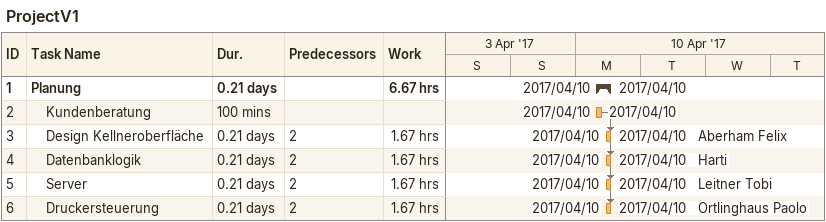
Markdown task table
ProjectV1

| ID | Level | Task | Duration | Start | Finish | Predecessors | Resources | Work (h) |
|---|---|---|---|---|---|---|---|---|
| 1 | 1 | **Planung** | 0.21d | 2017-04-10 | 2017-04-10 |  |  | 6.67 |
| 2 | 2 | Kundenberatung | 100min | 2017-04-10 | 2017-04-10 |  |  |  |
| 3 | 2 | Design Kellneroberfläche | 0.21d | 2017-04-10 | 2017-04-10 | 2 | Aberham Felix | 1.67 |
| 4 | 2 | Datenbanklogik | 0.21d | 2017-04-10 | 2017-04-10 | 2 | Harti | 1.67 |
| 5 | 2 | Server | 0.21d | 2017-04-10 | 2017-04-10 | 2 | Leitner Tobi | 1.67 |
| 6 | 2 | Druckersteuerung | 0.21d | 2017-04-10 | 2017-04-10 | 2 | Ortlinghaus Paolo | 1.67 |
